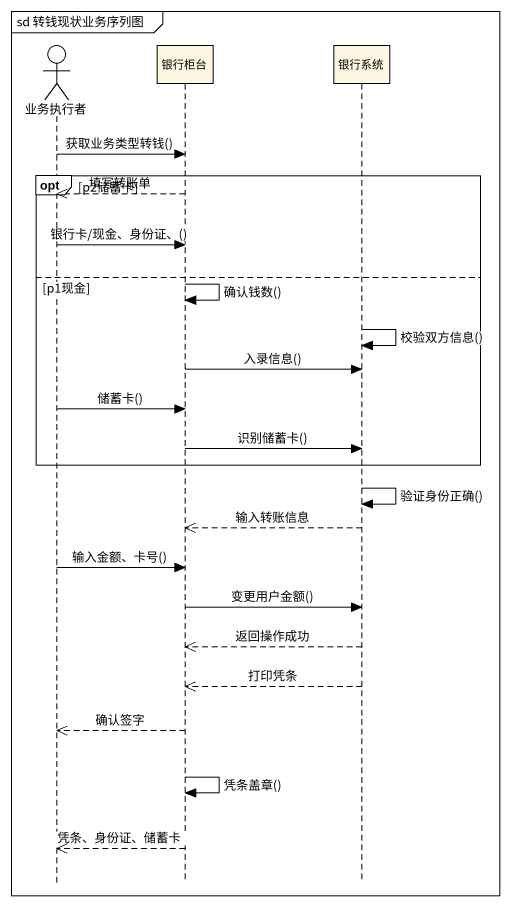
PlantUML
@startuml
mainframe sd 转钱现状业务序列图
hide footbox
actor 业务执行者
participant 银行柜台
participant 银行系统

业务执行者 -> 银行柜台 : 获取业务类型转钱()
opt p2储蓄卡
  银行柜台 -->> 业务执行者 : 填写转账单
  业务执行者 -> 银行柜台 : 银行卡/现金、身份证、()
else p1现金
  银行柜台 -> 银行柜台 : 确认钱数()
  银行系统 -> 银行系统 : 校验双方信息()
  银行柜台 -> 银行系统 : 入录信息()
  业务执行者 -> 银行柜台 : 储蓄卡()
  银行柜台 -> 银行系统 : 识别储蓄卡()
end
银行系统 -> 银行系统 : 验证身份正确()
银行系统 -->> 银行柜台 : 输入转账信息
业务执行者 -> 银行柜台 : 输入金额、卡号()
银行柜台 -> 银行系统 : 变更用户金额()
银行系统 -->> 银行柜台 : 返回操作成功
银行系统 -->> 银行柜台 : 打印凭条
银行柜台 -->> 业务执行者 : 确认签字
银行柜台 -> 银行柜台 : 凭条盖章()
银行柜台 -->> 业务执行者 : 凭条、身份证、储蓄卡
@enduml
